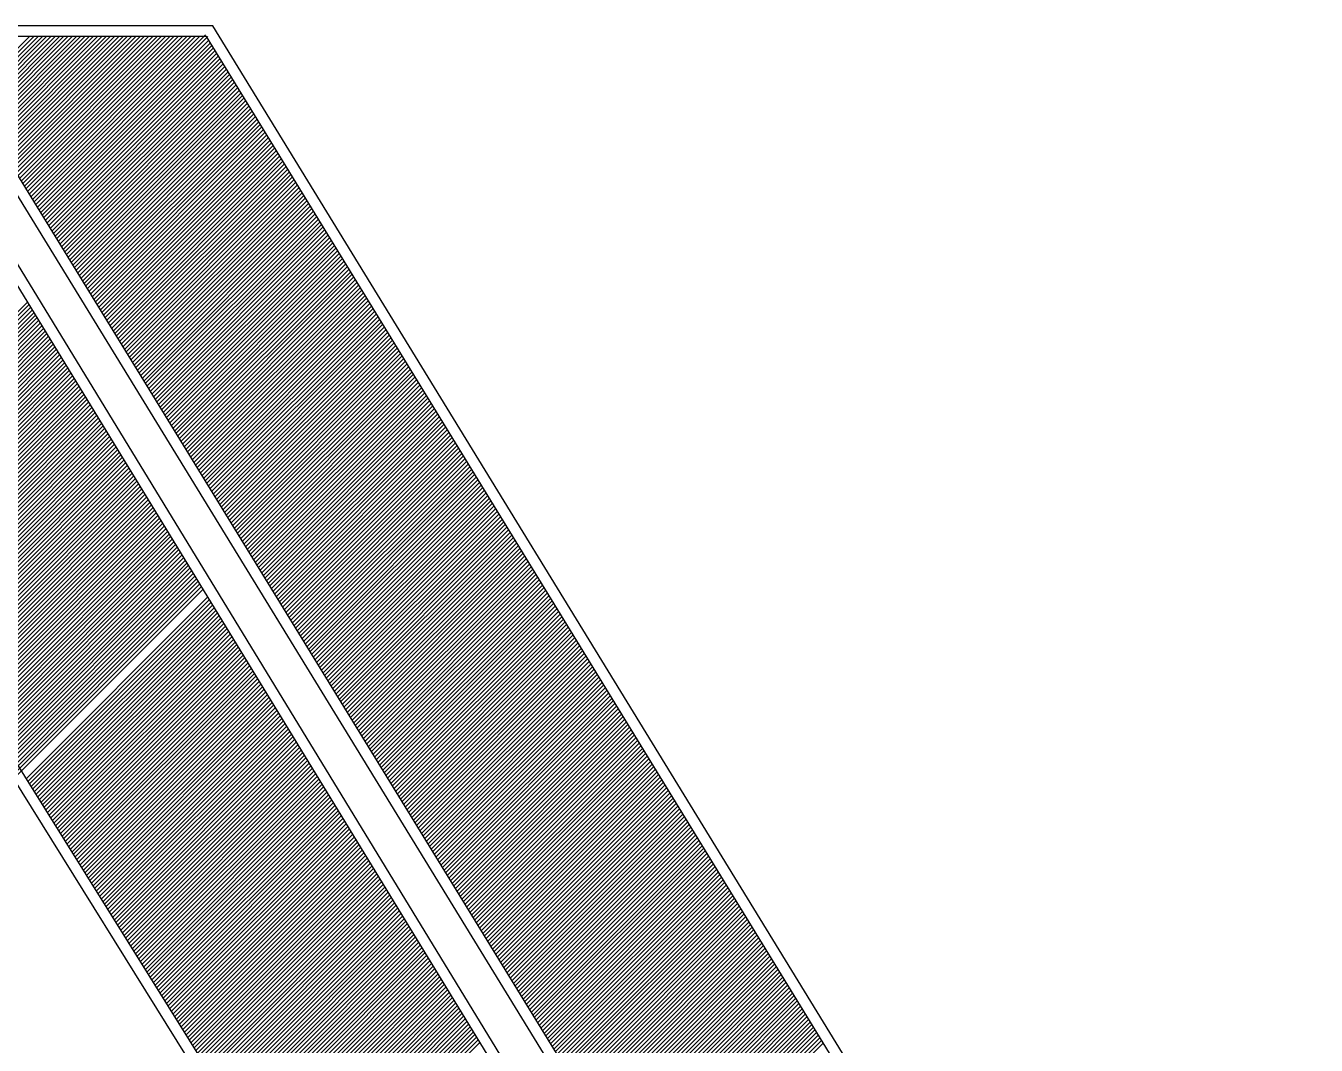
# Model space of a CAD drawing. Extents: x 3196 to 9141, y -1880 to 2325.
# Drawn here: x 8820.25 to 8841.74, y -1187.16 to -1170.18 of the extents above; entities that cross this region are included whole.
import ezdxf

# ---------------------------------------------------------------- set-up
doc = ezdxf.new("R2010")
doc.units = 0
doc.header["$MEASUREMENT"] = 0
doc.layers.add('1', color=1, linetype='CONTINUOUS')
doc.layers.add('10', color=10, linetype='CONTINUOUS')

msp = doc.modelspace()

# ---------------------------------------------------------------- linework, layer by layer
at = {"layer": '1', "linetype": 'Continuous'}
for p, q in [((8819.306968, -1171.365135), (8820.310868, -1170.361285)), ((8819.333868, -1171.408935), (8820.381568, -1170.361285)), ((8819.360768, -1171.452785), (8820.452268, -1170.361285)), ((8819.387668, -1171.496585), (8820.522968, -1170.361285)), ((8819.414518, -1171.540435), (8820.593718, -1170.361285)), ((8819.441418, -1171.584235), (8820.664418, -1170.361285)), ((8819.468318, -1171.628085), (8820.735118, -1170.361285)), ((8819.495218, -1171.671885), (8820.805818, -1170.361285)), ((8819.522068, -1171.715735), (8820.876518, -1170.361285)), ((8819.548968, -1171.759535), (8820.947268, -1170.361285)), ((8819.575868, -1171.803385), (8821.017968, -1170.361285)), ((8819.602768, -1171.847185), (8821.088668, -1170.361235)), ((8819.629618, -1171.890985), (8821.159368, -1170.361235)), ((8819.656518, -1171.934835), (8821.230118, -1170.361235)), ((8819.683418, -1171.978635), (8821.300818, -1170.361235)), ((8819.710318, -1172.022485), (8821.371518, -1170.361235)), ((8819.737168, -1172.066285), (8821.442218, -1170.361235)), ((8819.764068, -1172.110135), (8821.512968, -1170.361235)), ((8819.790968, -1172.153935), (8821.583668, -1170.361235)), ((8819.817868, -1172.197785), (8821.654368, -1170.361235)), ((8819.844718, -1172.241585), (8821.725068, -1170.361235)), ((8819.871618, -1172.285435), (8821.795818, -1170.361235)), ((8819.898518, -1172.329235), (8821.866518, -1170.361235)), ((8819.925418, -1172.373085), (8821.937218, -1170.361235)), ((8819.952268, -1172.416885), (8822.007918, -1170.361235)), ((8819.979168, -1172.460685), (8822.078668, -1170.361235)), ((8820.006068, -1172.504535), (8822.149368, -1170.361235)), ((8820.032968, -1172.548335), (8822.220068, -1170.361235)), ((8820.059818, -1172.592185), (8822.290768, -1170.361235)), ((8820.086718, -1172.635985), (8822.361518, -1170.361235)), ((8820.113618, -1172.679835), (8822.432218, -1170.361235)), ((8820.140518, -1172.723635), (8822.502918, -1170.361235)), ((8820.167368, -1172.767485), (8822.573618, -1170.361235)), ((8820.194268, -1172.811285), (8822.644318, -1170.361235)), ((8820.221168, -1172.855135), (8822.715068, -1170.361235)), ((8820.248068, -1172.898935), (8822.785768, -1170.361235)), ((8820.274968, -1172.942785), (8822.856468, -1170.361235)), ((8820.301818, -1172.986585), (8822.927168, -1170.361235)), ((8820.328718, -1173.030385), (8822.997918, -1170.361235)), ((8820.355618, -1173.074235), (8823.068618, -1170.361235)), ((8820.382518, -1173.118035), (8823.139318, -1170.361235)), ((8820.409368, -1173.161885), (8823.240468, -1170.330785)), ((8820.436268, -1173.205685), (8823.280768, -1170.361235)), ((8820.463168, -1173.249535), (8823.294218, -1170.418485)), ((8820.490068, -1173.293335), (8823.321068, -1170.462335)), ((8820.516918, -1173.337185), (8823.347968, -1170.506135)), ((8820.543818, -1173.380985), (8823.374818, -1170.549985)), ((8820.570718, -1173.424835), (8823.401668, -1170.593835)), ((8820.597618, -1173.468635), (8823.428568, -1170.637685)), ((8820.624468, -1173.512485), (8823.455418, -1170.681535)), ((8820.651368, -1173.556285), (8823.482318, -1170.725335)), ((8820.678268, -1173.600085), (8823.509168, -1170.769185)), ((8820.705168, -1173.643935), (8823.536068, -1170.813035)), ((8820.732018, -1173.687735), (8823.562918, -1170.856885)), ((8820.758918, -1173.731585), (8823.589768, -1170.900685)), ((8820.785818, -1173.775385), (8823.616668, -1170.944535)), ((8820.812718, -1173.819235), (8823.643518, -1170.988385)), ((8820.839568, -1173.863035), (8823.670418, -1171.032235)), ((8820.866468, -1173.906885), (8823.697268, -1171.076085)), ((8820.893368, -1173.950685), (8823.724168, -1171.119885)), ((8820.920268, -1173.994535), (8823.751018, -1171.163735)), ((8820.947118, -1174.038335), (8823.777868, -1171.207585)), ((8820.974018, -1174.082185), (8823.804768, -1171.251435)), ((8821.000918, -1174.125985), (8823.831618, -1171.295285)), ((8821.027818, -1174.169785), (8823.858518, -1171.339085)), ((8821.054668, -1174.213635), (8823.885368, -1171.382935)), ((8821.081568, -1174.257435), (8823.912268, -1171.426785)), ((8821.108468, -1174.301285), (8823.939118, -1171.470635)), ((8821.135368, -1174.345085), (8823.965968, -1171.514435)), ((8821.162218, -1174.388935), (8823.992868, -1171.558285)), ((8821.189118, -1174.432735), (8824.019718, -1171.602135)), ((8821.216018, -1174.476585), (8824.046618, -1171.645985)), ((8821.242918, -1174.520385), (8824.073468, -1171.689835)), ((8821.269768, -1174.564235), (8824.100318, -1171.733635)), ((8821.296668, -1174.608035), (8824.127218, -1171.777485)), ((8821.323568, -1174.651885), (8824.154068, -1171.821335)), ((8821.350468, -1174.695685), (8824.180968, -1171.865185)), ((8821.377318, -1174.739485), (8824.207818, -1171.909035)), ((8821.404218, -1174.783335), (8824.234718, -1171.952835)), ((8821.431118, -1174.827135), (8824.261568, -1171.996685)), ((8821.458018, -1174.870985), (8824.288418, -1172.040535)), ((8821.484868, -1174.914785), (8824.315318, -1172.084385)), ((8821.511768, -1174.958635), (8824.342168, -1172.128235)), ((8821.538668, -1175.002435), (8824.369068, -1172.172035)), ((8821.565568, -1175.046285), (8824.395918, -1172.215885)), ((8821.592418, -1175.090085), (8824.422818, -1172.259735)), ((8821.619318, -1175.133935), (8824.449668, -1172.303585)), ((8821.646218, -1175.177735), (8824.476518, -1172.347385)), ((8821.673118, -1175.221535), (8824.503418, -1172.391235)), ((8821.699968, -1175.265385), (8824.530268, -1172.435085)), ((8821.726868, -1175.309185), (8824.557168, -1172.478935)), ((8821.753768, -1175.353035), (8824.584018, -1172.522785)), ((8821.780668, -1175.396835), (8824.610918, -1172.566585)), ((8821.807518, -1175.440685), (8824.637768, -1172.610435)), ((8821.834418, -1175.484485), (8824.664618, -1172.654285)), ((8821.861318, -1175.528335), (8824.691518, -1172.698135)), ((8821.888218, -1175.572135), (8824.718368, -1172.741985)), ((8821.915068, -1175.615985), (8824.745268, -1172.785785)), ((8821.941968, -1175.659785), (8824.772118, -1172.829635)), ((8821.968868, -1175.703635), (8824.799018, -1172.873485)), ((8821.995768, -1175.747435), (8824.825868, -1172.917335)), ((8822.022618, -1175.791235), (8824.852718, -1172.961185)), ((8822.049518, -1175.835085), (8824.879618, -1173.004985)), ((8822.076418, -1175.878885), (8824.906468, -1173.048835)), ((8822.103318, -1175.922735), (8824.933368, -1173.092685)), ((8822.130168, -1175.966535), (8824.960218, -1173.136535)), ((8822.157068, -1176.010385), (8824.987118, -1173.180335)), ((8822.183968, -1176.054185), (8825.013968, -1173.224185)), ((8822.210868, -1176.098035), (8825.040818, -1173.268035)), ((8822.237718, -1176.141835), (8825.067718, -1173.311885)), ((8822.264618, -1176.185685), (8825.094568, -1173.355735)), ((8822.291518, -1176.229485), (8825.121468, -1173.399535)), ((8822.318418, -1176.273335), (8825.148318, -1173.443385)), ((8822.345268, -1176.317135), (8825.175218, -1173.487235)), ((8822.372168, -1176.360935), (8825.202068, -1173.531085)), ((8822.399068, -1176.404785), (8825.228918, -1173.574935)), ((8822.425968, -1176.448585), (8825.255818, -1173.618735)), ((8822.452818, -1176.492435), (8825.282668, -1173.662585)), ((8822.479718, -1176.536235), (8825.309568, -1173.706435)), ((8822.506618, -1176.580085), (8825.336418, -1173.750285)), ((8822.533518, -1176.623885), (8825.363268, -1173.794085)), ((8822.560368, -1176.667735), (8825.390168, -1173.837935)), ((8822.587268, -1176.711535), (8825.417018, -1173.881785)), ((8822.614168, -1176.755385), (8825.443918, -1173.925635)), ((8822.641068, -1176.799185), (8825.470768, -1173.969485)), ((8822.667918, -1176.843035), (8825.497668, -1174.013285)), ((8822.694818, -1176.886835), (8825.524518, -1174.057135)), ((8822.721718, -1176.930635), (8825.551368, -1174.100985)), ((8822.748618, -1176.974485), (8825.578268, -1174.144835)), ((8822.775468, -1177.018285), (8825.605118, -1174.188685)), ((8822.802368, -1177.062135), (8825.632018, -1174.232485)), ((8822.829268, -1177.105935), (8825.658868, -1174.276335)), ((8822.856168, -1177.149785), (8825.685768, -1174.320185)), ((8822.883068, -1177.193585), (8825.712618, -1174.364035)), ((8822.909918, -1177.237435), (8825.739468, -1174.407885)), ((8822.936818, -1177.281235), (8825.766368, -1174.451685)), ((8822.963718, -1177.325085), (8825.793218, -1174.495535)), ((8822.990618, -1177.368885), (8825.820118, -1174.539385)), ((8823.017468, -1177.412735), (8825.846968, -1174.583235)), ((8823.044368, -1177.456535), (8825.873868, -1174.627035)), ((8823.071268, -1177.500335), (8825.900718, -1174.670885)), ((8817.178068, -1177.878135), (8820.272268, -1174.783935)), ((8817.180468, -1177.946435), (8820.299068, -1174.827835)), ((8817.182818, -1178.014785), (8820.325868, -1174.871735)), ((8817.185218, -1178.083135), (8820.352718, -1174.915635)), ((8823.098168, -1177.544185), (8825.927568, -1174.714735)), ((8823.125018, -1177.587985), (8825.954468, -1174.758585)), ((8823.151918, -1177.631835), (8825.981318, -1174.802435)), ((8823.178818, -1177.675635), (8826.008218, -1174.846235)), ((8823.205718, -1177.719485), (8826.035068, -1174.890085)), ((8817.183568, -1178.438285), (8820.486768, -1175.135085)), ((8817.187568, -1178.151435), (8820.379518, -1174.959485)), ((8817.189968, -1178.219785), (8820.406318, -1175.003385)), ((8817.192318, -1178.288135), (8820.433168, -1175.047285)), ((8817.194718, -1178.356435), (8820.459968, -1175.091185)), ((8823.232568, -1177.763285), (8826.061968, -1174.933935)), ((8823.259468, -1177.807135), (8826.088818, -1174.977785)), ((8823.286368, -1177.850935), (8826.115668, -1175.021635)), ((8823.313268, -1177.894785), (8826.142568, -1175.065435)), ((8823.340118, -1177.938585), (8826.169418, -1175.109285)), ((8817.136018, -1178.839385), (8820.620868, -1175.354535)), ((8817.145568, -1178.759185), (8820.594068, -1175.310685)), ((8817.155068, -1178.678935), (8820.567218, -1175.266785)), ((8817.164568, -1178.598735), (8820.540418, -1175.222885)), ((8817.174068, -1178.518485), (8820.513618, -1175.178985)), ((8823.367018, -1177.982435), (8826.196318, -1175.153135)), ((8823.393918, -1178.026235), (8826.223168, -1175.196985)), ((8823.420818, -1178.070035), (8826.250068, -1175.240785)), ((8823.447668, -1178.113885), (8826.276918, -1175.284635)), ((8823.474568, -1178.157685), (8826.303768, -1175.328485)), ((8817.098018, -1179.160235), (8820.728118, -1175.530135)), ((8817.107518, -1179.080035), (8820.701318, -1175.486235)), ((8817.117018, -1178.999835), (8820.674518, -1175.442335)), ((8817.126518, -1178.919585), (8820.647668, -1175.398435)), ((8823.501468, -1178.201535), (8826.330668, -1175.372335)), ((8823.528368, -1178.245335), (8826.357518, -1175.416185)), ((8823.555218, -1178.289185), (8826.384418, -1175.459985)), ((8823.582118, -1178.332985), (8826.411268, -1175.503835)), ((8823.609018, -1178.376835), (8826.438168, -1175.547685)), ((8817.050468, -1179.561335), (8820.862218, -1175.749585)), ((8817.059968, -1179.481135), (8820.835368, -1175.705735)), ((8817.069468, -1179.400935), (8820.808568, -1175.661835)), ((8817.079018, -1179.320685), (8820.781768, -1175.617935)), ((8817.088518, -1179.240485), (8820.754968, -1175.574035)), ((8823.635918, -1178.420635), (8826.465018, -1175.591535)), ((8823.662768, -1178.464485), (8826.491868, -1175.635385)), ((8823.689668, -1178.508285), (8826.518768, -1175.679185)), ((8823.716568, -1178.552135), (8826.545618, -1175.723035)), ((8823.743468, -1178.595935), (8826.572518, -1175.766885)), ((8817.002918, -1179.962435), (8820.996268, -1175.969085)), ((8817.012418, -1179.882235), (8820.969468, -1175.925185)), ((8817.021968, -1179.801985), (8820.942668, -1175.881285)), ((8817.031468, -1179.721785), (8820.915818, -1175.837385)), ((8817.040968, -1179.641585), (8820.889018, -1175.793485)), ((8823.770318, -1178.639735), (8826.599368, -1175.810735)), ((8823.797218, -1178.683585), (8826.626218, -1175.854585)), ((8823.824118, -1178.727385), (8826.653118, -1175.898385)), ((8823.851018, -1178.771235), (8826.679968, -1175.942235)), ((8823.877868, -1178.815035), (8826.706868, -1175.986085)), ((8816.955368, -1180.363535), (8821.130368, -1176.188535)), ((8816.964918, -1180.283335), (8821.103568, -1176.144635)), ((8816.974418, -1180.203085), (8821.076718, -1176.100785)), ((8816.983918, -1180.122885), (8821.049918, -1176.056885)), ((8816.993418, -1180.042635), (8821.023118, -1176.012985)), ((8823.904768, -1178.858885), (8826.733718, -1176.029935)), ((8823.931668, -1178.902685), (8826.760618, -1176.073735)), ((8823.958568, -1178.946535), (8826.787468, -1176.117585)), ((8823.985418, -1178.990335), (8826.814318, -1176.161435)), ((8824.012318, -1179.034185), (8826.841218, -1176.205285)), ((8816.907868, -1180.764635), (8821.264468, -1176.408035)), ((8816.917368, -1180.684385), (8821.237618, -1176.364135)), ((8816.926868, -1180.604185), (8821.210818, -1176.320235)), ((8816.936368, -1180.523985), (8821.184018, -1176.276335)), ((8816.945868, -1180.443735), (8821.157168, -1176.232435)), ((8824.039218, -1179.077985), (8826.868068, -1176.249135)), ((8824.066118, -1179.121835), (8826.894968, -1176.292935)), ((8824.092968, -1179.165635), (8826.921818, -1176.336785)), ((8824.119868, -1179.209435), (8826.948718, -1176.380635)), ((8824.146768, -1179.253285), (8826.975568, -1176.424485)), ((8816.860318, -1181.165735), (8821.398518, -1176.627485)), ((8816.869818, -1181.085485), (8821.371718, -1176.583585)), ((8816.879318, -1181.005285), (8821.344918, -1176.539685)), ((8816.888818, -1180.925085), (8821.318068, -1176.495835)), ((8816.898368, -1180.844835), (8821.291268, -1176.451935)), ((8824.173668, -1179.297085), (8827.002418, -1176.468335)), ((8824.200518, -1179.340935), (8827.029318, -1176.512135)), ((8824.227418, -1179.384735), (8827.056168, -1176.555985)), ((8824.254318, -1179.428585), (8827.083068, -1176.599835)), ((8824.281218, -1179.472385), (8827.109918, -1176.643685)), ((8816.812768, -1181.566835), (8821.532618, -1176.846985)), ((8816.822268, -1181.486585), (8821.505818, -1176.803085)), ((8816.831768, -1181.406385), (8821.478968, -1176.759185)), ((8816.841318, -1181.326135), (8821.452168, -1176.715285)), ((8816.850818, -1181.245935), (8821.425368, -1176.671385)), ((8824.308068, -1179.516235), (8827.136818, -1176.687535)), ((8824.334968, -1179.560035), (8827.163668, -1176.731335)), ((8824.361868, -1179.603885), (8827.190518, -1176.775185)), ((8824.388768, -1179.647685), (8827.217418, -1176.819035)), ((8816.765218, -1181.967885), (8821.666718, -1177.066435)), ((8816.774718, -1181.887685), (8821.639868, -1177.022535)), ((8816.784268, -1181.807485), (8821.613068, -1176.978635)), ((8816.793768, -1181.727235), (8821.586268, -1176.934735)), ((8816.803268, -1181.647035), (8821.559418, -1176.890885)), ((8824.415618, -1179.691535), (8827.244268, -1176.862885)), ((8824.442518, -1179.735335), (8827.271168, -1176.906685)), ((8824.469418, -1179.779135), (8827.298018, -1176.950535)), ((8824.496318, -1179.822985), (8827.324918, -1176.994385)), ((8824.523168, -1179.866785), (8827.351768, -1177.038235)), ((8816.717718, -1182.368985), (8821.800768, -1177.285935)), ((8816.727218, -1182.288785), (8821.773968, -1177.242035)), ((8816.736718, -1182.208535), (8821.747168, -1177.198135)), ((8816.746218, -1182.128335), (8821.720318, -1177.154235)), ((8816.755718, -1182.048135), (8821.693518, -1177.110335)), ((8824.550068, -1179.910635), (8827.378618, -1177.082085)), ((8824.576968, -1179.954435), (8827.405518, -1177.125885)), ((8824.603868, -1179.998285), (8827.432368, -1177.169735)), ((8824.630718, -1180.042085), (8827.459268, -1177.213585)), ((8824.657618, -1180.085935), (8827.486118, -1177.257435)), ((8816.679668, -1182.689885), (8821.908068, -1177.461485)), ((8816.689168, -1182.609635), (8821.881218, -1177.417585)), ((8816.698668, -1182.529435), (8821.854418, -1177.373685)), ((8816.708168, -1182.449235), (8821.827618, -1177.329785)), ((8824.684518, -1180.129735), (8827.513018, -1177.301285)), ((8824.711418, -1180.173585), (8827.539868, -1177.345085)), ((8824.738268, -1180.217385), (8827.566718, -1177.388935)), ((8824.765168, -1180.261235), (8827.593618, -1177.432785)), ((8824.792068, -1180.305035), (8827.620468, -1177.476635)), ((8816.632118, -1183.090985), (8822.042118, -1177.680985)), ((8816.641618, -1183.010735), (8822.015318, -1177.637085)), ((8816.651118, -1182.930535), (8821.988468, -1177.593185)), ((8816.660668, -1182.850285), (8821.961668, -1177.549285)), ((8816.670168, -1182.770085), (8821.934868, -1177.505385)), ((8824.818968, -1180.348835), (8827.647368, -1177.520435)), ((8824.845818, -1180.392685), (8827.674218, -1177.564285)), ((8824.872718, -1180.436485), (8827.701068, -1177.608135)), ((8824.899618, -1180.480335), (8827.727968, -1177.651985)), ((8824.926518, -1180.524135), (8827.754818, -1177.695835)), ((8816.584568, -1183.492035), (8822.176218, -1177.900435)), ((8816.594068, -1183.411835), (8822.149368, -1177.856535)), ((8816.603618, -1183.331635), (8822.122568, -1177.812635)), ((8816.613118, -1183.251385), (8822.095768, -1177.768735)), ((8816.622618, -1183.171185), (8822.068918, -1177.724835)), ((8824.953368, -1180.567985), (8827.781718, -1177.739635)), ((8824.980268, -1180.611785), (8827.808568, -1177.783485)), ((8825.007168, -1180.655635), (8827.835468, -1177.827335)), ((8825.034068, -1180.699435), (8827.862318, -1177.871185)), ((8825.060918, -1180.743285), (8827.889168, -1177.915035)), ((8816.537068, -1183.893135), (8822.310268, -1178.119885)), ((8816.546568, -1183.812935), (8822.283468, -1178.076035)), ((8816.556068, -1183.732735), (8822.256668, -1178.032135)), ((8816.565568, -1183.652485), (8822.229818, -1177.988235)), ((8816.575068, -1183.572285), (8822.203018, -1177.944335)), ((8825.087818, -1180.787085), (8827.916068, -1177.958835)), ((8825.114718, -1180.830935), (8827.942918, -1178.002685)), ((8825.141618, -1180.874735), (8827.969818, -1178.046535)), ((8825.168468, -1180.918535), (8827.996668, -1178.090385)), ((8825.195368, -1180.962385), (8828.023568, -1178.134235)), ((8816.489518, -1184.294235), (8822.444368, -1178.339385)), ((8816.499018, -1184.214035), (8822.417568, -1178.295485)), ((8816.508518, -1184.133785), (8822.390718, -1178.251585)), ((8816.518018, -1184.053585), (8822.363918, -1178.207685)), ((8816.527518, -1183.973385), (8822.337118, -1178.163785)), ((8825.222268, -1181.006185), (8828.050418, -1178.178035)), ((8825.249168, -1181.050035), (8828.077268, -1178.221885)), ((8825.276018, -1181.093835), (8828.104168, -1178.265735)), ((8825.302918, -1181.137685), (8828.131018, -1178.309585)), ((8825.329818, -1181.181485), (8828.157918, -1178.353385)), ((8816.441968, -1184.695335), (8822.578468, -1178.558835)), ((8816.451468, -1184.615135), (8822.551618, -1178.514935)), ((8816.460968, -1184.534885), (8822.524818, -1178.471085)), ((8816.470468, -1184.454685), (8822.498018, -1178.427185)), ((8816.480018, -1184.374485), (8822.471168, -1178.383285)), ((8825.356718, -1181.225335), (8828.184768, -1178.397235)), ((8825.383568, -1181.269135), (8828.211668, -1178.441085)), ((8825.410468, -1181.312985), (8828.238518, -1178.484935)), ((8825.437368, -1181.356785), (8828.265368, -1178.528785)), ((8825.464268, -1181.400635), (8828.292268, -1178.572585)), ((8816.394418, -1185.096435), (8822.712518, -1178.778335)), ((8816.403918, -1185.016185), (8822.685718, -1178.734435)), ((8816.413418, -1184.935985), (8822.658918, -1178.690535)), ((8816.422968, -1184.855785), (8822.632068, -1178.646635)), ((8816.432468, -1184.775535), (8822.605268, -1178.602735)), ((8825.491168, -1181.444435), (8828.319118, -1178.616435)), ((8825.518018, -1181.488235), (8828.346018, -1178.660285)), ((8825.544918, -1181.532085), (8828.372868, -1178.704135)), ((8825.571818, -1181.575885), (8828.399768, -1178.747985)), ((8825.598718, -1181.619735), (8828.426618, -1178.791785)), ((8816.346868, -1185.497535), (8822.846618, -1178.997785)), ((8816.356418, -1185.417285), (8822.819818, -1178.953885)), ((8816.365918, -1185.337085), (8822.792968, -1178.909985)), ((8816.375418, -1185.256885), (8822.766168, -1178.866135)), ((8816.384918, -1185.176635), (8822.739368, -1178.822235)), ((8825.625568, -1181.663535), (8828.453468, -1178.835635)), ((8825.652468, -1181.707385), (8828.480368, -1178.879485)), ((8825.679368, -1181.751185), (8828.507218, -1178.923335)), ((8825.706268, -1181.795035), (8828.534118, -1178.967135)), ((8816.299368, -1185.898635), (8822.980718, -1179.217285)), ((8816.308868, -1185.818385), (8822.953868, -1179.173385)), ((8816.318368, -1185.738185), (8822.927068, -1179.129485)), ((8816.327868, -1185.657935), (8822.900268, -1179.085585)), ((8816.337368, -1185.577735), (8822.873418, -1179.041685)), ((8825.733118, -1181.838835), (8828.560968, -1179.010985)), ((8825.760018, -1181.882685), (8828.587868, -1179.054835)), ((8825.786918, -1181.926485), (8828.614718, -1179.098685)), ((8825.813818, -1181.970285), (8828.641568, -1179.142535)), ((8825.840668, -1182.014135), (8828.668468, -1179.186335)), ((8816.251818, -1186.299685), (8823.114768, -1179.436735)), ((8816.261318, -1186.219485), (8823.087968, -1179.392835)), ((8816.270818, -1186.139285), (8823.061168, -1179.348935)), ((8816.280318, -1186.059035), (8823.034318, -1179.305035)), ((8816.289818, -1185.978835), (8823.007518, -1179.261135)), ((8825.867568, -1182.057935), (8828.695318, -1179.230185)), ((8825.894468, -1182.101785), (8828.722218, -1179.274035)), ((8825.921368, -1182.145585), (8828.749068, -1179.317885)), ((8825.948218, -1182.189435), (8828.775968, -1179.361735)), ((8825.975118, -1182.233235), (8828.802818, -1179.405535)), ((8816.223268, -1186.540385), (8823.195218, -1179.568435)), ((8816.232818, -1186.460135), (8823.168418, -1179.524535)), ((8816.242318, -1186.379935), (8823.141618, -1179.480635)), ((8826.002018, -1182.277085), (8828.829668, -1179.449385)), ((8826.028918, -1182.320885), (8828.856568, -1179.493235)), ((8826.055768, -1182.364735), (8828.883418, -1179.537085)), ((8826.082668, -1182.408535), (8828.910318, -1179.580935)), ((8826.109568, -1182.452385), (8828.937168, -1179.624735)), ((8820.256318, -1182.719485), (8823.275668, -1179.700085)), ((8820.283468, -1182.763035), (8823.302468, -1179.743985)), ((8820.310618, -1182.806585), (8823.329318, -1179.787885)), ((8820.337768, -1182.850135), (8823.356118, -1179.831785)), ((8826.136468, -1182.496185), (8828.964018, -1179.668585)), ((8826.163318, -1182.539985), (8828.990918, -1179.712435)), ((8826.190218, -1182.583835), (8829.017768, -1179.756285)), ((8826.217118, -1182.627635), (8829.044668, -1179.800085)), ((8826.244018, -1182.671485), (8829.071518, -1179.843935)), ((8820.364918, -1182.893685), (8823.382918, -1179.875685)), ((8820.392068, -1182.937235), (8823.409768, -1179.919585)), ((8820.419268, -1182.980785), (8823.436568, -1179.963485)), ((8820.446418, -1183.024335), (8823.463368, -1180.007385)), ((8820.473568, -1183.067885), (8823.490218, -1180.051235)), ((8826.270868, -1182.715285), (8829.098418, -1179.887785)), ((8826.297768, -1182.759135), (8829.125268, -1179.931635)), ((8826.324668, -1182.802935), (8829.152118, -1179.975485)), ((8826.351568, -1182.846785), (8829.179018, -1180.019285)), ((8826.378418, -1182.890585), (8829.205868, -1180.063135)), ((8820.500718, -1183.111435), (8823.517018, -1180.095135)), ((8820.527868, -1183.154985), (8823.543818, -1180.139035)), ((8820.555018, -1183.198585), (8823.570668, -1180.182935)), ((8820.582168, -1183.242135), (8823.597468, -1180.226835)), ((8820.609368, -1183.285685), (8823.624268, -1180.270735)), ((8826.405318, -1182.934435), (8829.232768, -1180.106985)), ((8826.432218, -1182.978235), (8829.259618, -1180.150835)), ((8826.459118, -1183.022085), (8829.286518, -1180.194685)), ((8826.485968, -1183.065885), (8829.313368, -1180.238485)), ((8826.512868, -1183.109685), (8829.340218, -1180.282335)), ((8820.636518, -1183.329235), (8823.651118, -1180.314635)), ((8820.663668, -1183.372785), (8823.677918, -1180.358535)), ((8820.690818, -1183.416335), (8823.704718, -1180.402435)), ((8820.717968, -1183.459885), (8823.731568, -1180.446285)), ((8820.745118, -1183.503435), (8823.758368, -1180.490185)), ((8826.539768, -1183.153535), (8829.367118, -1180.326185)), ((8826.566668, -1183.197335), (8829.393968, -1180.370035)), ((8826.593518, -1183.241185), (8829.420868, -1180.413885)), ((8826.620418, -1183.284985), (8829.447718, -1180.457685)), ((8826.647318, -1183.328835), (8829.474618, -1180.501535)), ((8820.772318, -1183.546985), (8823.785168, -1180.534085)), ((8820.799468, -1183.590535), (8823.812018, -1180.577985)), ((8820.826618, -1183.634085), (8823.838818, -1180.621885)), ((8820.853768, -1183.677635), (8823.865618, -1180.665785)), ((8820.880918, -1183.721185), (8823.892468, -1180.709685)), ((8826.674218, -1183.372635), (8829.501468, -1180.545385)), ((8826.701068, -1183.416485), (8829.528318, -1180.589235)), ((8826.727968, -1183.460285), (8829.555218, -1180.633035)), ((8826.754868, -1183.504135), (8829.582068, -1180.676885)), ((8826.781768, -1183.547935), (8829.608968, -1180.720735)), ((8820.908068, -1183.764735), (8823.919268, -1180.753585)), ((8820.935268, -1183.808285), (8823.946068, -1180.797485)), ((8820.962418, -1183.851835), (8823.972918, -1180.841335)), ((8820.989568, -1183.895385), (8823.999718, -1180.885235)), ((8821.016718, -1183.938935), (8824.026518, -1180.929135)), ((8826.808618, -1183.591785), (8829.635818, -1180.764585)), ((8826.835518, -1183.635585), (8829.662718, -1180.808435)), ((8826.862418, -1183.679385), (8829.689568, -1180.852235)), ((8826.889318, -1183.723235), (8829.716418, -1180.896085)), ((8826.916168, -1183.767035), (8829.743318, -1180.939935)), ((8821.043868, -1183.982535), (8824.053368, -1180.973035)), ((8821.071018, -1184.026085), (8824.080168, -1181.016935)), ((8821.098218, -1184.069635), (8824.106968, -1181.060835)), ((8821.125368, -1184.113185), (8824.133818, -1181.104735)), ((8821.152518, -1184.156735), (8824.160618, -1181.148635)), ((8826.943068, -1183.810885), (8829.770168, -1180.983785)), ((8826.969968, -1183.854685), (8829.797068, -1181.027635)), ((8826.996868, -1183.898535), (8829.823918, -1181.071435)), ((8827.023718, -1183.942335), (8829.850818, -1181.115285)), ((8821.179668, -1184.200285), (8824.187418, -1181.192535)), ((8821.206818, -1184.243835), (8824.214268, -1181.236385)), ((8821.233968, -1184.287385), (8824.241068, -1181.280285)), ((8821.261118, -1184.330935), (8824.267868, -1181.324185)), ((8821.288318, -1184.374485), (8824.294718, -1181.368085)), ((8827.050618, -1183.986185), (8829.877668, -1181.159135)), ((8827.077518, -1184.029985), (8829.904518, -1181.202985)), ((8827.104418, -1184.073835), (8829.931418, -1181.246785)), ((8827.131268, -1184.117635), (8829.958268, -1181.290635)), ((8827.158168, -1184.161485), (8829.985168, -1181.334485)), ((8821.315468, -1184.418035), (8824.321518, -1181.411985)), ((8821.342618, -1184.461585), (8824.348318, -1181.455885)), ((8821.369768, -1184.505135), (8824.375118, -1181.499785)), ((8821.396918, -1184.548685), (8824.401968, -1181.543685)), ((8821.424068, -1184.592235), (8824.428768, -1181.587585)), ((8827.185068, -1184.205285), (8830.012018, -1181.378335)), ((8827.211968, -1184.249085), (8830.038868, -1181.422185)), ((8827.238818, -1184.292935), (8830.065768, -1181.465985)), ((8827.265718, -1184.336735), (8830.092618, -1181.509835)), ((8827.292618, -1184.380585), (8830.119518, -1181.553685)), ((8821.451268, -1184.635785), (8824.455568, -1181.631435)), ((8821.478418, -1184.679335), (8824.482418, -1181.675335)), ((8821.505568, -1184.722885), (8824.509218, -1181.719235)), ((8821.532718, -1184.766485), (8824.536018, -1181.763135)), ((8827.319518, -1184.424385), (8830.146368, -1181.597535)), ((8827.346368, -1184.468235), (8830.173268, -1181.641385)), ((8827.373268, -1184.512035), (8830.200118, -1181.685185)), ((8827.400168, -1184.555885), (8830.226968, -1181.729035)), ((8827.427068, -1184.599685), (8830.253868, -1181.772885)), ((8821.559868, -1184.810035), (8824.562868, -1181.807035)), ((8821.587018, -1184.853585), (8824.589668, -1181.850935)), ((8821.614218, -1184.897135), (8824.616468, -1181.894835)), ((8821.641368, -1184.940685), (8824.643318, -1181.938735)), ((8821.668518, -1184.984235), (8824.670118, -1181.982635)), ((8827.453918, -1184.643535), (8830.280718, -1181.816735)), ((8827.480818, -1184.687335), (8830.307618, -1181.860585)), ((8827.507718, -1184.731185), (8830.334468, -1181.904385)), ((8827.534618, -1184.774985), (8830.361368, -1181.948235)), ((8827.561468, -1184.818785), (8830.388218, -1181.992085)), ((8821.695668, -1185.027785), (8824.696918, -1182.026485)), ((8821.722818, -1185.071335), (8824.723768, -1182.070385)), ((8821.749968, -1185.114885), (8824.750568, -1182.114285)), ((8821.777118, -1185.158435), (8824.777368, -1182.158185)), ((8821.804318, -1185.201985), (8824.804218, -1182.202085)), ((8827.588368, -1184.862635), (8830.415068, -1182.035935)), ((8827.615268, -1184.906435), (8830.441968, -1182.079735)), ((8827.642168, -1184.950285), (8830.468818, -1182.123585)), ((8827.669018, -1184.994085), (8830.495718, -1182.167435)), ((8827.695918, -1185.037935), (8830.522568, -1182.211285)), ((8821.831468, -1185.245535), (8824.831018, -1182.245985)), ((8821.858618, -1185.289085), (8824.857818, -1182.289885)), ((8821.885768, -1185.332635), (8824.884668, -1182.333785)), ((8821.912918, -1185.376185), (8824.911468, -1182.377685)), ((8821.940068, -1185.419735), (8824.938268, -1182.421535)), ((8827.722818, -1185.081735), (8830.549468, -1182.255135)), ((8827.749718, -1185.125585), (8830.576318, -1182.298935)), ((8827.776568, -1185.169385), (8830.603168, -1182.342785)), ((8827.803468, -1185.213235), (8830.630068, -1182.386635)), ((8827.830368, -1185.257035), (8830.656918, -1182.430485)), ((8821.967268, -1185.463285), (8824.965118, -1182.465435)), ((8821.994418, -1185.506835), (8824.991918, -1182.509335)), ((8822.021568, -1185.550435), (8825.018718, -1182.553235)), ((8822.048718, -1185.593985), (8825.045568, -1182.597135)), ((8822.075868, -1185.637535), (8825.072368, -1182.641035)), ((8827.857268, -1185.300885), (8830.683818, -1182.474335)), ((8827.884118, -1185.344685), (8830.710668, -1182.518135)), ((8827.911018, -1185.388485), (8830.737568, -1182.561985)), ((8827.937918, -1185.432335), (8830.764418, -1182.605835)), ((8827.964818, -1185.476135), (8830.791268, -1182.649685)), ((8822.103018, -1185.681085), (8825.099168, -1182.684935)), ((8822.130218, -1185.724635), (8825.126018, -1182.728835)), ((8822.157368, -1185.768185), (8825.152818, -1182.772735)), ((8822.184518, -1185.811735), (8825.179618, -1182.816585)), ((8822.211668, -1185.855285), (8825.206468, -1182.860485)), ((8827.991668, -1185.519985), (8830.818168, -1182.693485)), ((8828.018568, -1185.563785), (8830.845018, -1182.737335)), ((8828.045468, -1185.607635), (8830.871918, -1182.781185)), ((8828.072368, -1185.651435), (8830.898768, -1182.825035)), ((8828.099218, -1185.695285), (8830.925668, -1182.868885)), ((8822.238818, -1185.898835), (8825.233268, -1182.904385)), ((8822.265968, -1185.942385), (8825.260068, -1182.948285)), ((8822.293118, -1185.985935), (8825.286918, -1182.992185)), ((8822.320318, -1186.029485), (8825.313718, -1183.036085)), ((8822.347468, -1186.073035), (8825.340518, -1183.079985)), ((8828.126118, -1185.739085), (8830.952518, -1182.912685)), ((8828.153018, -1185.782935), (8830.979368, -1182.956535)), ((8828.179918, -1185.826735), (8831.006268, -1183.000385)), ((8828.206818, -1185.870585), (8831.033118, -1183.044235)), ((8828.233668, -1185.914385), (8831.060018, -1183.088085)), ((8822.374618, -1186.116585), (8825.367368, -1183.123885)), ((8822.401768, -1186.160135), (8825.394168, -1183.167785)), ((8822.428918, -1186.203685), (8825.420968, -1183.211635)), ((8822.456068, -1186.247235), (8825.447818, -1183.255535)), ((8822.483268, -1186.290785), (8825.474618, -1183.299435)), ((8828.260568, -1185.958185), (8831.086868, -1183.131885)), ((8828.287468, -1186.002035), (8831.113768, -1183.175735)), ((8828.314368, -1186.045835), (8831.140618, -1183.219585)), ((8828.341218, -1186.089685), (8831.167468, -1183.263435)), ((8828.368118, -1186.133485), (8831.194368, -1183.307285)), ((8822.510418, -1186.334385), (8825.501418, -1183.343335)), ((8822.537568, -1186.377935), (8825.528268, -1183.387235)), ((8822.564718, -1186.421485), (8825.555068, -1183.431135)), ((8822.591868, -1186.465035), (8825.581868, -1183.475035)), ((8822.619018, -1186.508585), (8825.608668, -1183.518935)), ((8828.395018, -1186.177335), (8831.221218, -1183.351085)), ((8828.421918, -1186.221135), (8831.248118, -1183.394935)), ((8828.448768, -1186.264985), (8831.274968, -1183.438785)), ((8828.475668, -1186.308785), (8831.301818, -1183.482635)), ((8822.646218, -1186.552135), (8825.635518, -1183.562785)), ((8822.673368, -1186.595685), (8825.662318, -1183.606685)), ((8822.700518, -1186.639235), (8825.689118, -1183.650585)), ((8822.727668, -1186.682785), (8825.715968, -1183.694485)), ((8822.754818, -1186.726335), (8825.742768, -1183.738385)), ((8828.502568, -1186.352635), (8831.328718, -1183.526435)), ((8828.529468, -1186.396435), (8831.355568, -1183.570285)), ((8828.556318, -1186.440285), (8831.382468, -1183.614135)), ((8828.583218, -1186.484085), (8831.409318, -1183.657985)), ((8828.610118, -1186.527885), (8831.436218, -1183.701835)), ((8822.781968, -1186.769885), (8825.769568, -1183.782285)), ((8822.809118, -1186.813435), (8825.796418, -1183.826185)), ((8822.836318, -1186.856985), (8825.823218, -1183.870085)), ((8822.863468, -1186.900535), (8825.850018, -1183.913985)), ((8828.637018, -1186.571735), (8831.463068, -1183.745635)), ((8828.663868, -1186.615535), (8831.489918, -1183.789485)), ((8828.690768, -1186.659385), (8831.516818, -1183.833335)), ((8828.717668, -1186.703185), (8831.543668, -1183.877185)), ((8828.744568, -1186.747035), (8831.570568, -1183.921035)), ((8822.890618, -1186.944085), (8825.876868, -1183.957835)), ((8822.917768, -1186.987635), (8825.903668, -1184.001735)), ((8822.944918, -1187.031185), (8825.930468, -1184.045635)), ((8822.972068, -1187.074735), (8825.957318, -1184.089535)), ((8822.999268, -1187.118335), (8825.984118, -1184.133435)), ((8828.771418, -1186.790835), (8831.597418, -1183.964835)), ((8828.798318, -1186.834685), (8831.624318, -1184.008685)), ((8828.825218, -1186.878485), (8831.651168, -1184.052535)), ((8828.852118, -1186.922335), (8831.678018, -1184.096385)), ((8828.878968, -1186.966135), (8831.704918, -1184.140235)), ((8823.026418, -1187.161885), (8826.010918, -1184.177335)), ((8823.053568, -1187.205435), (8826.037768, -1184.221235)), ((8823.080718, -1187.248985), (8826.064568, -1184.265135)), ((8823.107868, -1187.292535), (8826.091368, -1184.309035)), ((8823.135018, -1187.336085), (8826.118218, -1184.352885)), ((8828.905868, -1187.009985), (8831.731768, -1184.184035)), ((8828.932768, -1187.053785), (8831.758668, -1184.227885)), ((8828.959668, -1187.097585), (8831.785518, -1184.271735)), ((8828.986518, -1187.141435), (8831.812418, -1184.315585)), ((8829.013418, -1187.185235), (8831.839268, -1184.359385)), ((8823.162218, -1187.379635), (8826.145018, -1184.396785)), ((8823.189368, -1187.423185), (8826.171818, -1184.440685)), ((8823.216518, -1187.466735), (8826.198668, -1184.484585)), ((8823.243668, -1187.510285), (8826.225468, -1184.528485)), ((8823.270818, -1187.553835), (8826.252268, -1184.572385)), ((8829.040318, -1187.229085), (8831.866118, -1184.403235)), ((8829.067218, -1187.272885), (8831.893018, -1184.447085)), ((8829.094068, -1187.316735), (8831.919868, -1184.490935)), ((8829.120968, -1187.360535), (8831.946768, -1184.534785)), ((8829.147868, -1187.404385), (8831.973618, -1184.578585)), ((8823.297968, -1187.597385), (8826.279118, -1184.616285)), ((8823.325118, -1187.640935), (8826.305918, -1184.660185)), ((8823.352318, -1187.684485), (8826.332718, -1184.704085)), ((8823.379468, -1187.728035), (8826.359568, -1184.747935)), ((8823.406618, -1187.771585), (8826.386368, -1184.791835)), ((8829.174768, -1187.448185), (8832.000518, -1184.622435)), ((8829.201618, -1187.492035), (8832.027368, -1184.666285)), ((8829.228518, -1187.535835), (8832.054218, -1184.710135)), ((8829.255418, -1187.579685), (8832.081118, -1184.753985)), ((8829.282318, -1187.623485), (8832.107968, -1184.797785)), ((8823.433768, -1187.815135), (8826.413168, -1184.835735)), ((8823.460918, -1187.858685), (8826.440018, -1184.879635)), ((8823.488068, -1187.902235), (8826.466818, -1184.923535)), ((8823.515268, -1187.945835), (8826.493618, -1184.967435)), ((8823.542418, -1187.989385), (8826.520468, -1185.011335)), ((8829.309168, -1187.667285), (8832.134868, -1184.841635)), ((8829.336068, -1187.711135), (8832.161718, -1184.885485)), ((8829.362968, -1187.754935), (8832.188618, -1184.929335)), ((8829.389868, -1187.798785), (8832.215468, -1184.973135)), ((8829.416718, -1187.842585), (8832.242318, -1185.016985)), ((8823.569568, -1188.032935), (8826.547268, -1185.055235)), ((8823.596718, -1188.076485), (8826.574068, -1185.099135)), ((8823.623868, -1188.120035), (8826.600918, -1185.142985)), ((8823.651018, -1188.163585), (8826.627718, -1185.186885)), ((8823.678218, -1188.207135), (8826.654518, -1185.230785)), ((8829.443618, -1187.886435), (8832.269218, -1185.060835)), ((8829.470518, -1187.930235), (8832.296068, -1185.104685)), ((8829.497418, -1187.974085), (8832.322968, -1185.148535)), ((8829.524268, -1188.017885), (8832.349818, -1185.192335)), ((8829.551168, -1188.061735), (8832.376668, -1185.236185)), ((8823.705368, -1188.250685), (8826.681368, -1185.274685)), ((8823.732518, -1188.294235), (8826.708168, -1185.318585)), ((8823.759668, -1188.337785), (8826.734968, -1185.362485)), ((8823.786818, -1188.381335), (8826.761768, -1185.406385)), ((8823.813968, -1188.424885), (8826.788618, -1185.450285)), ((8829.578068, -1188.105535), (8832.403568, -1185.280035)), ((8829.604968, -1188.149385), (8832.430418, -1185.323885)), ((8829.631818, -1188.193185), (8832.457318, -1185.367735)), ((8829.658718, -1188.236985), (8832.484168, -1185.411535)), ((8829.685618, -1188.280835), (8832.511068, -1185.455385)), ((8823.841118, -1188.468435), (8826.815418, -1185.494185)), ((8823.868318, -1188.511985), (8826.842218, -1185.538035)), ((8823.895468, -1188.555535), (8826.869068, -1185.581935)), ((8823.922618, -1188.599085), (8826.895868, -1185.625835)), ((8823.949768, -1188.642635), (8826.922668, -1185.669735)), ((8829.712518, -1188.324635), (8832.537918, -1185.499235)), ((8829.739368, -1188.368485), (8832.564768, -1185.543085)), ((8829.766268, -1188.412285), (8832.591668, -1185.586935)), ((8829.793168, -1188.456135), (8832.618518, -1185.630735)), ((8823.976918, -1188.686185), (8826.949518, -1185.713635)), ((8824.004068, -1188.729785), (8826.976318, -1185.757535)), ((8824.031268, -1188.773335), (8827.003118, -1185.801435)), ((8824.058418, -1188.816885), (8827.029968, -1185.845335)), ((8829.820068, -1188.499935), (8832.645418, -1185.674585)), ((8829.846918, -1188.543785), (8832.672268, -1185.718435)), ((8829.873818, -1188.587585), (8832.699168, -1185.762285)), ((8829.900718, -1188.631435), (8832.726018, -1185.806085)), ((8829.927618, -1188.675235), (8832.752868, -1185.849935)), ((8824.085568, -1188.860435), (8827.056768, -1185.889235)), ((8824.112718, -1188.903985), (8827.083568, -1185.933085)), ((8824.139868, -1188.947535), (8827.110418, -1185.976985)), ((8824.167018, -1188.991085), (8827.137218, -1186.020885)), ((8824.194218, -1189.034635), (8827.164018, -1186.064785)), ((8829.954468, -1188.719035), (8832.779768, -1185.893785)), ((8829.981368, -1188.762885), (8832.806618, -1185.937635)), ((8830.008268, -1188.806685), (8832.833518, -1185.981485)), ((8830.035168, -1188.850535), (8832.860368, -1186.025285)), ((8830.062018, -1188.894335), (8832.887268, -1186.069135)), ((8824.221368, -1189.078185), (8827.190868, -1186.108685)), ((8824.248518, -1189.121735), (8827.217668, -1186.152585)), ((8824.275668, -1189.165285), (8827.244468, -1186.196485)), ((8824.302818, -1189.208835), (8827.271318, -1186.240385)), ((8824.329968, -1189.252385), (8827.298118, -1186.284285)), ((8830.088918, -1188.938185), (8832.914118, -1186.112985)), ((8830.115818, -1188.981985), (8832.940968, -1186.156835)), ((8830.142718, -1189.025835), (8832.967868, -1186.200685)), ((8830.169568, -1189.069635), (8832.994718, -1186.244485)), ((8830.196468, -1189.113485), (8833.021618, -1186.288335)), ((8824.357118, -1189.295935), (8827.324918, -1186.328135)), ((8824.384318, -1189.339485), (8827.351768, -1186.372035)), ((8824.411468, -1189.383035), (8827.378568, -1186.415935)), ((8824.438618, -1189.426585), (8827.405368, -1186.459835)), ((8824.465768, -1189.470135), (8827.432218, -1186.503735)), ((8830.223368, -1189.157285), (8833.048468, -1186.332185)), ((8830.250268, -1189.201135), (8833.075368, -1186.376035)), ((8830.277118, -1189.244935), (8833.102218, -1186.419835)), ((8830.304018, -1189.288735), (8833.129068, -1186.463685)), ((8830.330918, -1189.332585), (8833.155968, -1186.507535)), ((8824.492918, -1189.513735), (8827.459018, -1186.547635)), ((8824.520068, -1189.557285), (8827.485818, -1186.591535)), ((8824.547268, -1189.600835), (8827.512668, -1186.635435)), ((8824.574418, -1189.644385), (8827.539468, -1186.679335)), ((8824.601568, -1189.687935), (8827.566268, -1186.723185)), ((8830.357818, -1189.376385), (8833.182818, -1186.551385)), ((8830.384668, -1189.420235), (8833.209718, -1186.595235)), ((8830.411568, -1189.464035), (8833.236568, -1186.639035)), ((8830.438468, -1189.507885), (8833.263468, -1186.682885)), ((8830.465368, -1189.551685), (8833.290318, -1186.726735)), ((8824.628718, -1189.731485), (8827.593118, -1186.767085)), ((8824.655868, -1189.775035), (8827.619918, -1186.810985)), ((8824.683018, -1189.818585), (8827.646718, -1186.854885)), ((8824.710218, -1189.862135), (8827.673568, -1186.898785)), ((8824.737368, -1189.905685), (8827.700368, -1186.942685)), ((8830.492218, -1189.595535), (8833.317168, -1186.770585)), ((8830.519118, -1189.639335), (8833.344068, -1186.814435)), ((8830.546018, -1189.683185), (8833.370918, -1186.858235)), ((8830.572918, -1189.726985), (8833.397818, -1186.902085)), ((8830.599768, -1189.770835), (8833.424668, -1186.945935)), ((8824.764518, -1189.949235), (8827.727168, -1186.986585)), ((8824.791668, -1189.992785), (8827.754018, -1187.030485)), ((8824.818818, -1190.036335), (8827.780818, -1187.074385)), ((8824.845968, -1190.079885), (8827.807618, -1187.118235)), ((8830.626668, -1189.814635), (8833.451568, -1186.989785)), ((8830.653568, -1189.858435), (8833.478418, -1187.033635)), ((8830.680468, -1189.902285), (8833.505268, -1187.077435)), ((8830.707318, -1189.946085), (8833.532168, -1187.121285))]:
    msp.add_line(p, q, dxfattribs=at)
at = {"layer": '10', "linetype": 'Continuous'}
for p, q in [((8817.671718, -1170.180435), (8849.119618, -1221.656135)), ((8823.360368, -1170.180435), (8818.368068, -1170.180535)), ((8818.368068, -1170.180535), (8849.462768, -1220.860535)), ((8847.508068, -1209.576435), (8823.360368, -1170.180435)), ((8817.570268, -1170.361235), (8848.931118, -1221.694385)), ((8823.259118, -1170.361235), (8818.691068, -1170.361285)), ((8818.691068, -1170.361285), (8849.330268, -1220.298885)), ((8847.644068, -1210.144335), (8823.259118, -1170.361235)), ((8848.087368, -1227.351735), (8819.883368, -1182.121385)), ((8848.193718, -1227.864035), (8820.003068, -1182.655085))]:
    msp.add_line(p, q, dxfattribs=at)

doc.saveas('drawing.dxf')
